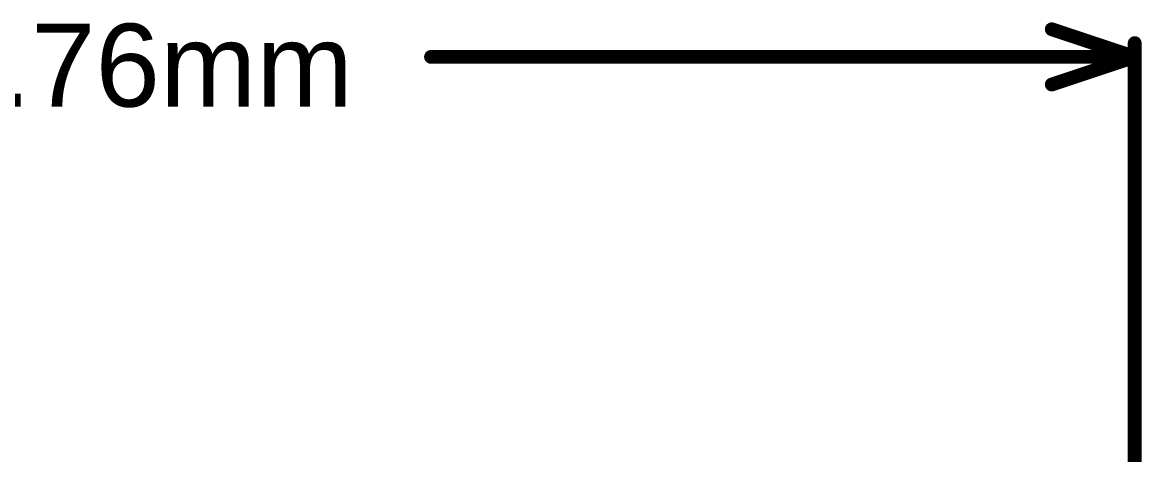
# Model space of a CAD drawing. Header units: inches. Extents: x -13 to 366, y -4 to 120.
# Drawn here: x 11.91 to 32.48, y 44.7 to 52.65 of the extents above; entities that cross this region are included whole.
import ezdxf

# ---------------------------------------------------------------- set-up
doc = ezdxf.new("R2010")
doc.units = ezdxf.units.IN
doc.layers.add('Dimensions', color=6, linetype='Continuous')
doc.styles.add('Arial', font='', dxfattribs={"height": 0.2})
doc.styles.get('Arial').set_extended_font_data('Arial')

msp = doc.modelspace()

# ---------------------------------------------------------------- linework, layer by layer
at = {"layer": 'Dimensions', "const_width": 0.254}
for points in [[(30.832, 52.527), (32.356, 52.019)], [(32.356, 43.194), (32.356, 52.273)], [(19.425, 52.019), (32.356, 52.019)], [(30.832, 51.511), (32.356, 52.019)]]:
    msp.add_lwpolyline(points, dxfattribs=at)
at = {"layer": 'Dimensions', "const_width": 0.127}
for points in [[(30.768, 52.527, 1), (30.895, 52.527, 1)], [(32.292, 52.273, 1), (32.419, 52.273, 1)], [(19.361, 52.019, 1), (19.488, 52.019, 1)], [(32.292, 52.019, 1), (32.419, 52.019, 1)], [(32.292, 52.019, 1), (32.419, 52.019, 1)], [(32.292, 52.019, 1), (32.419, 52.019, 1)], [(30.768, 51.511, 1), (30.895, 51.511, 1)]]:
    msp.add_lwpolyline(points, format="xyb", close=True, dxfattribs=at)

# ---------------------------------------------------------------- texts
at = {"layer": 'Dimensions', "style": 'Arial'}
msp.add_text('35.76mm', height=1.524, dxfattribs=at).set_placement((9.116, 51.105))

doc.saveas('drawing.dxf')
